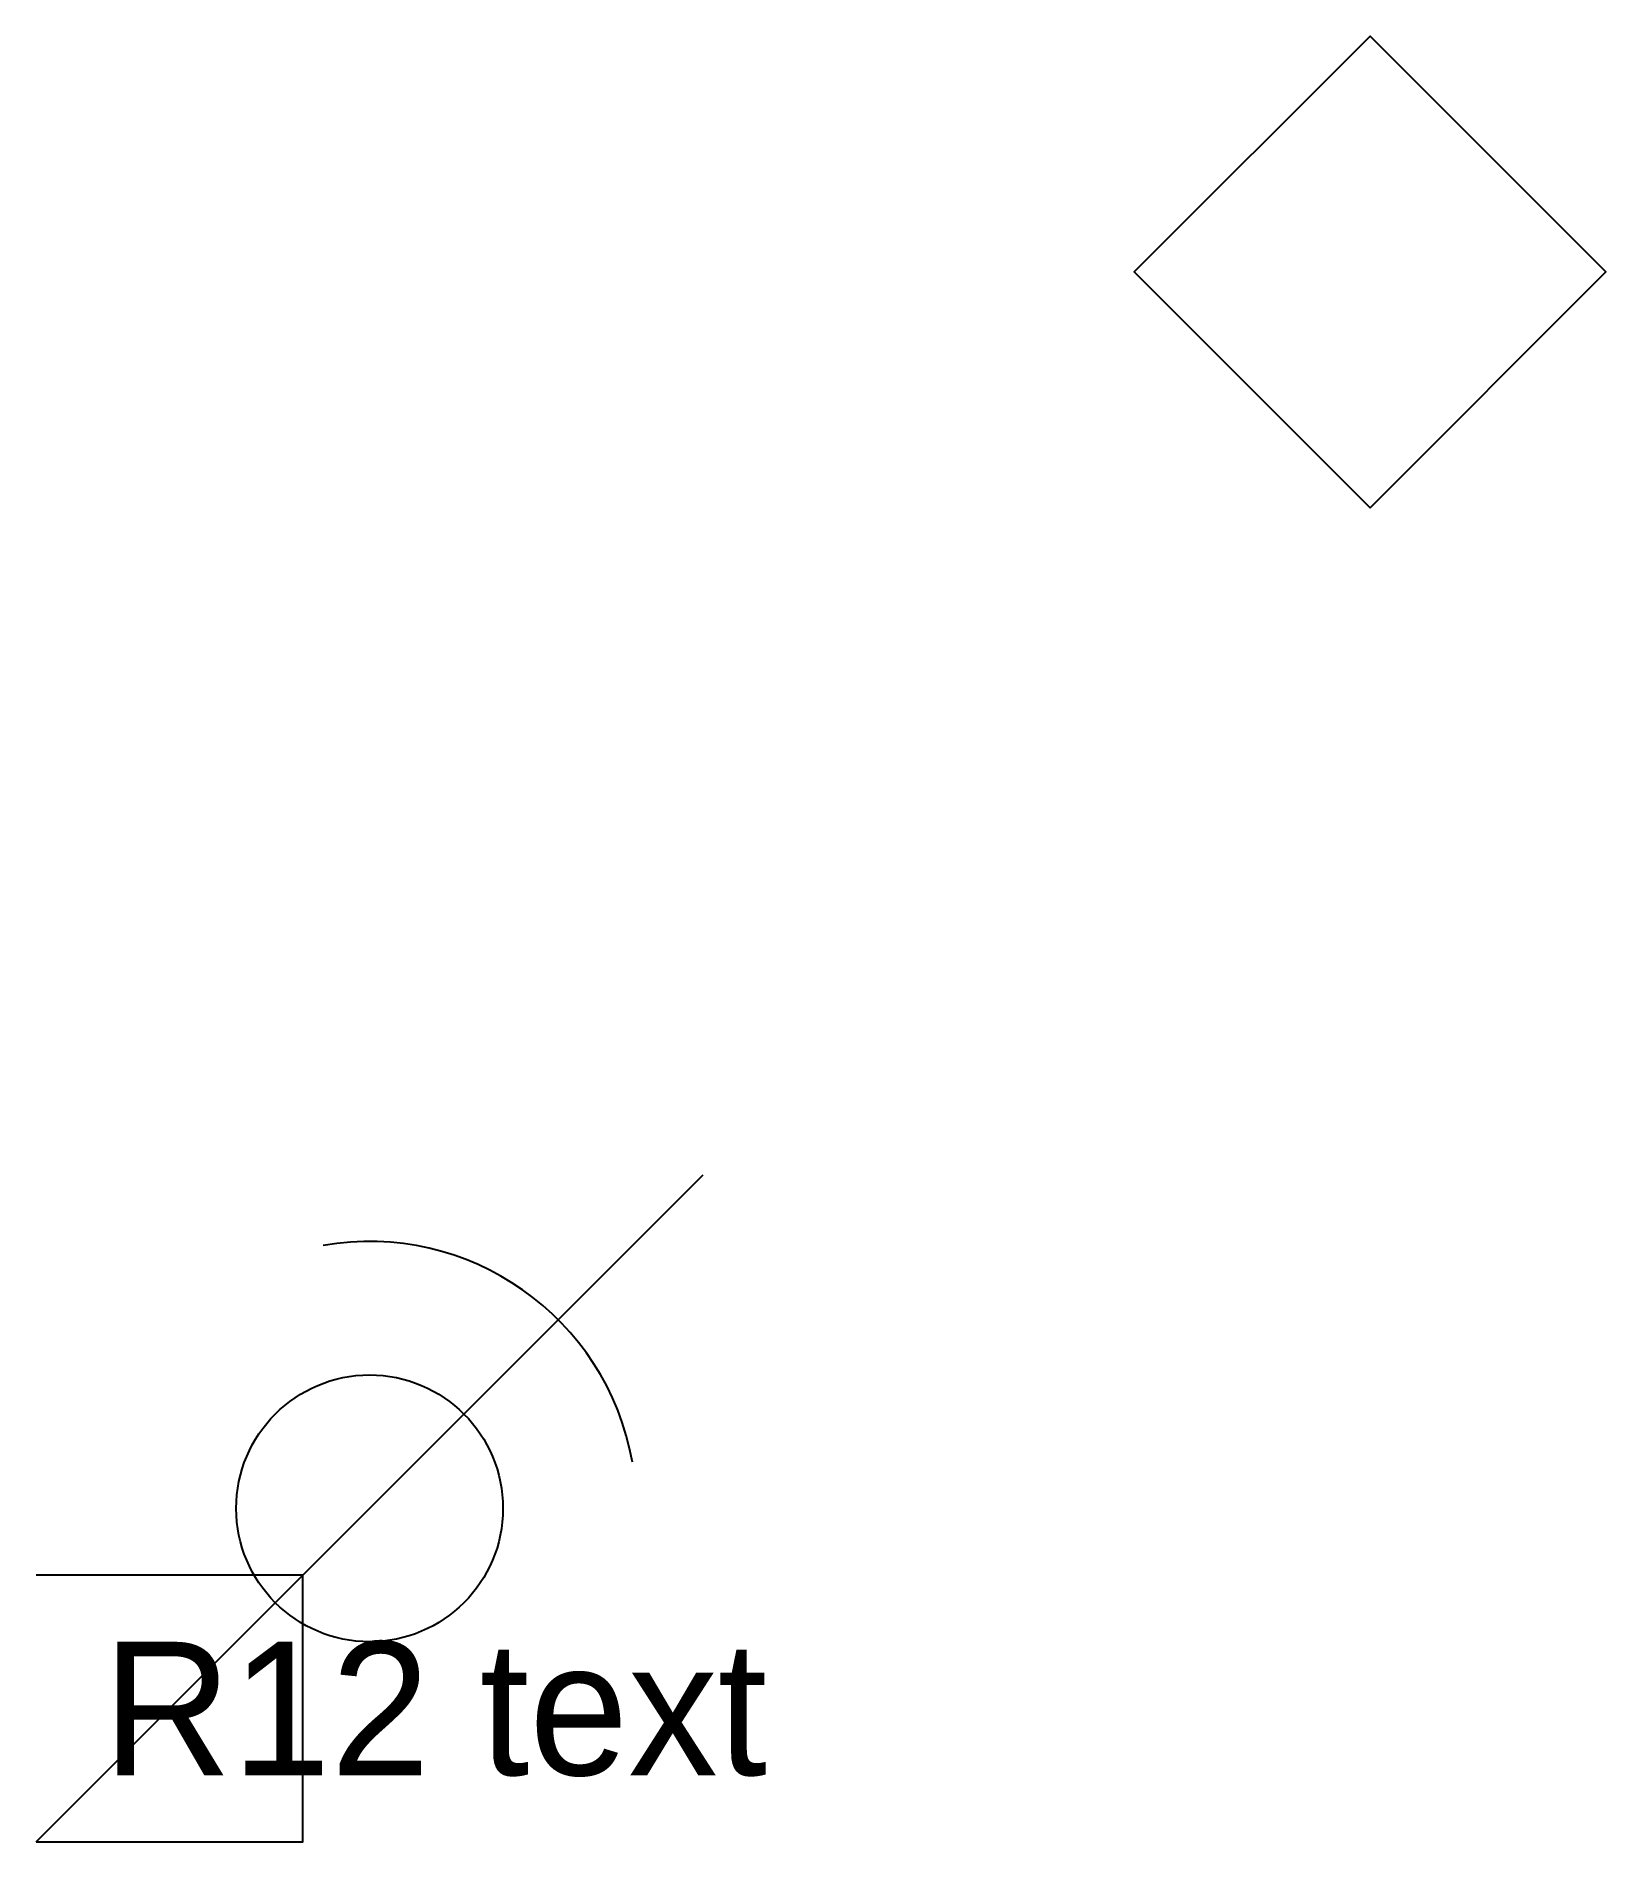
# Model space of a CAD drawing. Extents: x 0 to 23.5, y 0 to 27.1.
import ezdxf

# ---------------------------------------------------------------- set-up
doc = ezdxf.new("R2010")
doc.units = 0
doc.layers.add('A', color=2, linetype='Continuous')

# ---------------------------------------------------------------- blocks, each defined once
blk = doc.blocks.new('BOX')
blk.add_lwpolyline([(0, 0), (5, 0), (5, 5), (0, 5)], close=True)

msp = doc.modelspace()

# ---------------------------------------------------------------- linework, layer by layer
msp.add_circle((5, 5), 2)
msp.add_arc((5, 5), 4, 10, 100)
at = {"layer": 'A'}
msp.add_line((0, 0), (10, 10), dxfattribs=at)
msp.add_lwpolyline([(0, 0), (4, 0), (4, 4), (0, 4, 0.4)], format="xyb", dxfattribs=at)

# ---------------------------------------------------------------- block references
at = {"rotation": 45}
msp.add_blockref('BOX', (20, 20), dxfattribs=at)

# ---------------------------------------------------------------- texts
msp.add_text('R12 text', height=2).set_placement((1, 1))

doc.saveas('drawing.dxf')
